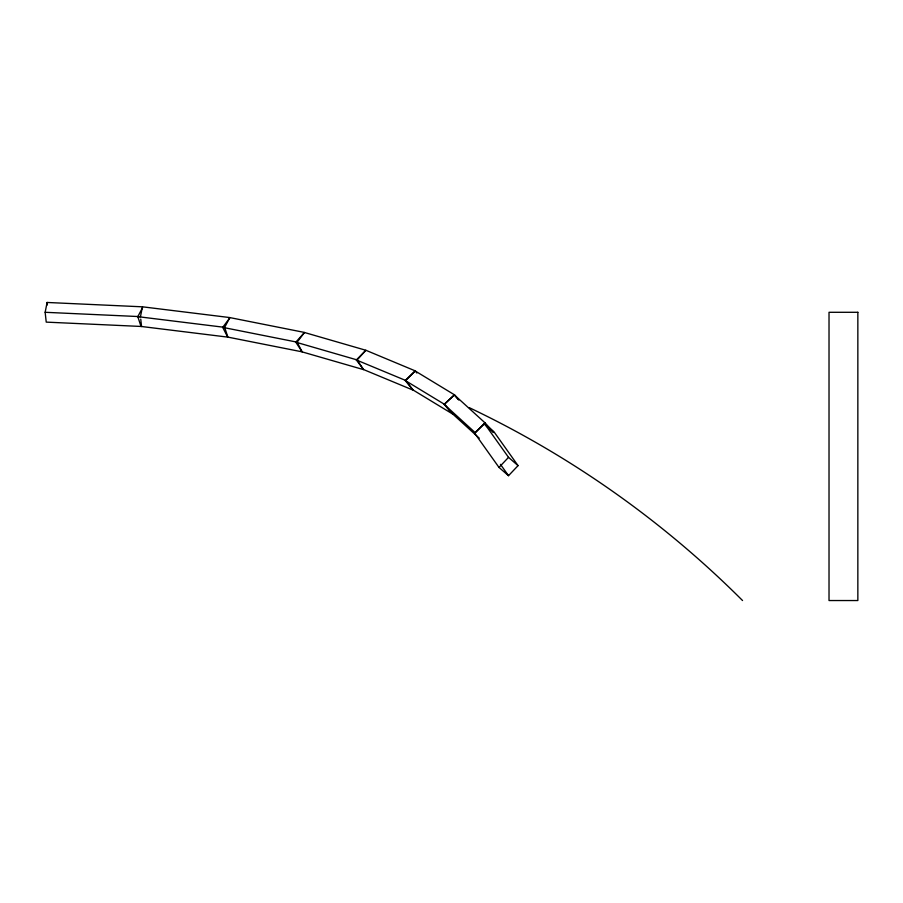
<?xml version="1.0" encoding="UTF-8"?>
<svg xmlns="http://www.w3.org/2000/svg" width="903" height="903" viewBox="0 0 903 903"><rect width="100%" height="100%" fill="white"/><g stroke="black" fill="none" stroke-linecap="round" stroke-linejoin="round"><path stroke-width="1.35" d="M45.15 312.291L47.103 302.46L142.437 306.817L140.473 316.648L45.15 312.291L46.234 322.123L141.557 326.48L140.744 319.109M137.809 316.648L142.979 306.873L229.847 317.574L224.666 327.36L227.872 337.135L141.003 326.434L137.809 316.648L224.666 327.36M295.789 342.169L302.121 351.843L227.68 337.079L222.702 327.36L230.028 317.63L304.48 332.439L297.143 342.169L302.121 351.888L363.525 369.62L357.182 359.947L295.789 342.169L304.469 332.496L365.862 350.274L415.233 370.873L416.859 373.007M357.182 359.947L365.862 350.274L356.313 359.947L363.593 369.564L413.043 390.107L405.752 380.49L356.313 359.947M484.324 423.349L474.797 433.417L498.998 467.427L508.524 475.689L518.051 465.632L493.851 431.623L484.324 423.349L508.524 457.358L518.051 465.632M498.998 467.427L508.524 457.358M405.752 380.49L415.233 370.873M445.36 405.391L452.392 413.867L413.122 390.028L405.21 380.49L415.154 370.952L454.423 394.792L458.826 400.097M454.423 394.792L444.479 404.33L405.21 380.49M479.245 438.169L452.448 413.743L444.129 404.33L454.367 394.916L485.295 423.101L493.602 432.514L489.482 428.756M485.295 423.101L475.057 432.514L444.129 404.33M222.702 327.36L297.143 342.169M484.324 424.06L487.417 426.882M454.367 394.916L458.069 399.103M500.454 464.356L508.524 475.689M47.103 302.46L47.374 304.921M469.334 407.682A984.135 984.135 0 0 1 742.548 600.54M857.85 312.291L829.022 312.291L829.022 600.54L857.85 600.54L857.85 312.291"/></g></svg>
